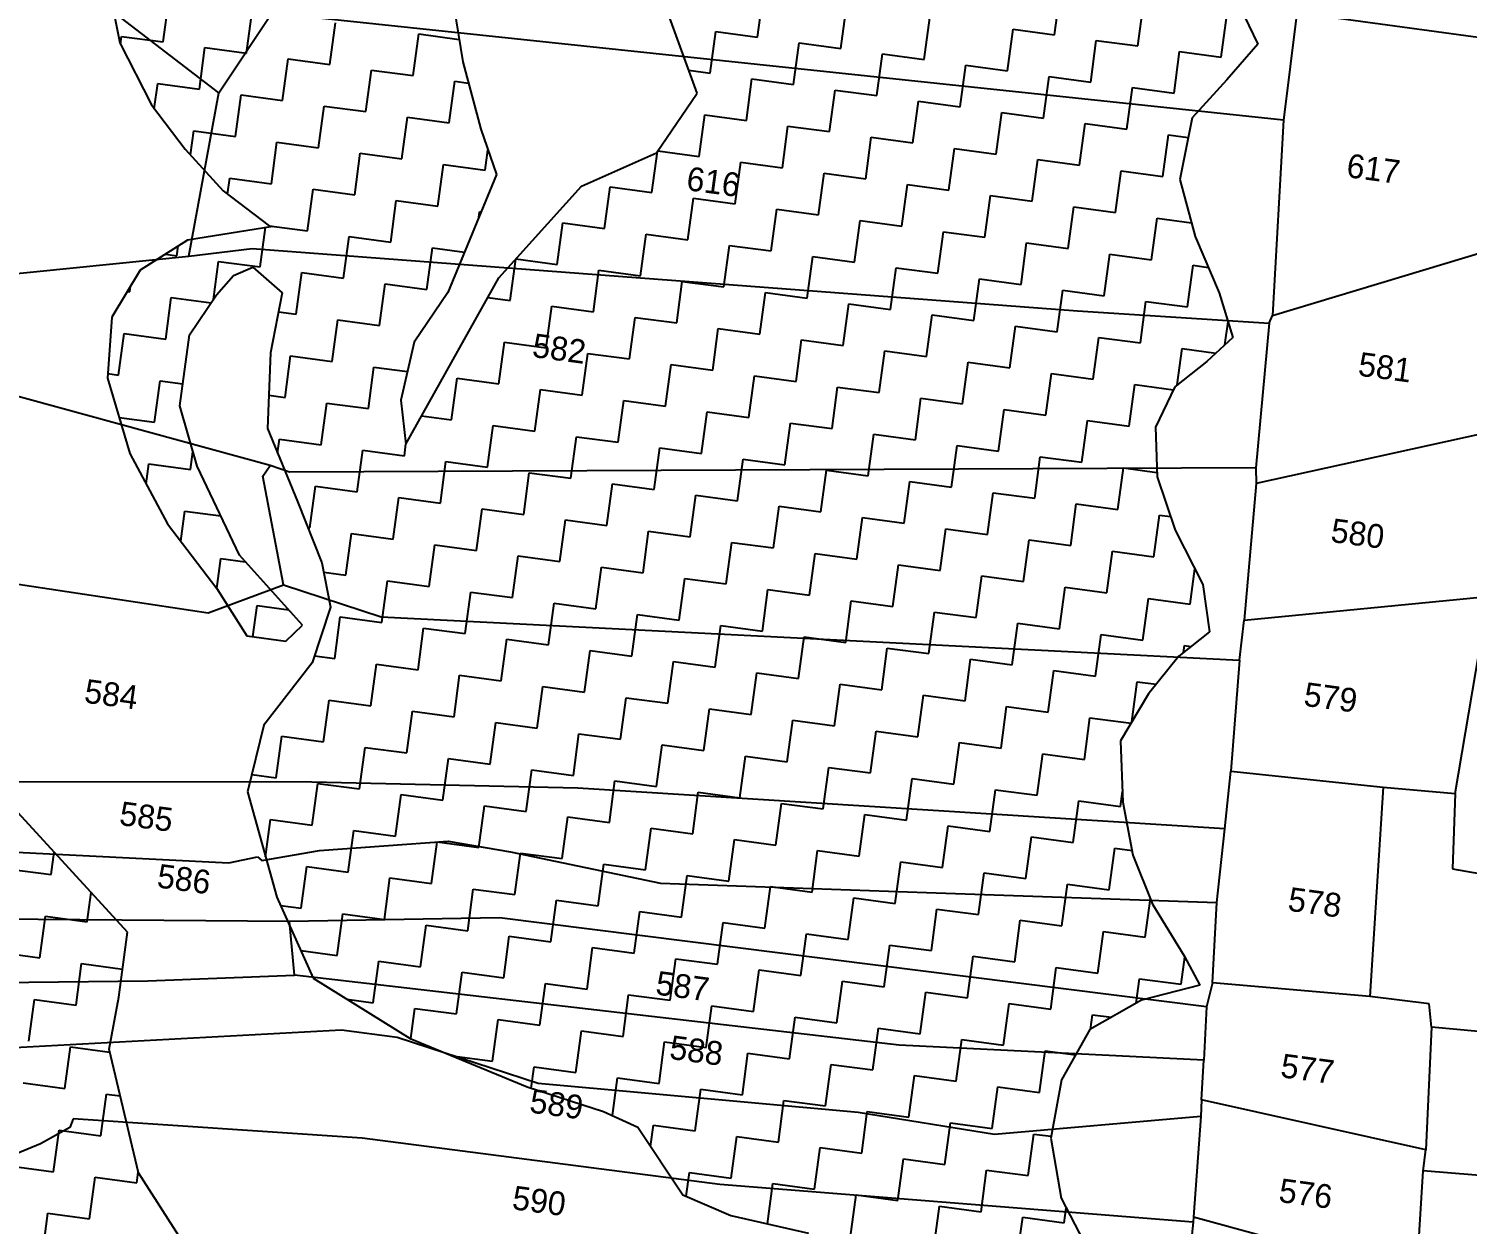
# Model space of a CAD drawing. Header units: metres. Extents: x 313073 to 315646, y 1903695 to 1906857.
# Drawn here: x 313418.7 to 313688.1, y 1905171.3 to 1905395.3 of the extents above; entities that cross this region are included whole.
import ezdxf

# ---------------------------------------------------------------- set-up
doc = ezdxf.new("R2010")
doc.units = ezdxf.units.M
for name, color, linetype in [('POLY_HATCH', 12, 'Continuous'), ('POLY_PARCEL', 6, 'Continuous'), ('TEXT_PARCEL', 7, 'Continuous')]:
    doc.layers.add(name, color=color, linetype=linetype)
doc.styles.add('TEXT_MAP', font='')
doc.styles.get('TEXT_MAP').set_extended_font_data('Kruti Dev 050')

msp = doc.modelspace()

# ---------------------------------------------------------------- linework, layer by layer
at = {"layer": 'POLY_HATCH'}
for p, q in [((313431.69, 1905412.93), (313435.75, 1905392.7)), ((313543.85, 1905383.22), (313535.7, 1905405.63)), ((313498.32, 1905399.5), (313499.97, 1905389.13)), ((313645.52, 1905399.44), (313648.86, 1905392.4)), ((313435.75, 1905392.7), (313441.66, 1905381.04)), ((313648.86, 1905392.4), (313643.05, 1905385.76)), ((313499.97, 1905389.13), (313503.35, 1905376.5)), ((313643.05, 1905385.76), (313636.54, 1905378.59)), ((313536.26, 1905372.07), (313543.85, 1905383.22)), ((313441.66, 1905381.04), (313448.01, 1905372.72)), ((313636.54, 1905378.59), (313634.26, 1905367.09)), ((313503.35, 1905376.5), (313506.26, 1905367.99)), ((313448.01, 1905372.72), (313455.12, 1905364.97)), ((313522.22, 1905365.84), (313536.26, 1905372.07)), ((313506.26, 1905367.99), (313497.19, 1905345.87)), ((313634.26, 1905367.09), (313637.11, 1905356.36)), ((313455.12, 1905364.97), (313463.74, 1905358.38)), ((313506.71, 1905348.65), (313522.22, 1905365.84)), ((313464.41, 1905358.29), (313448.44, 1905355.69)), ((313463.74, 1905358.38), (313464.41, 1905358.29)), ((313637.11, 1905356.36), (313641.65, 1905345.82)), ((313448.44, 1905355.69), (313439.53, 1905350.1)), ((313457.06, 1905349.1), (313460.66, 1905350.65)), ((313460.66, 1905350.65), (313466.13, 1905345.84)), ((313439.53, 1905350.1), (313434.27, 1905341.3)), ((313453.85, 1905345.46), (313457.06, 1905349.1)), ((313489.31, 1905317.5), (313506.71, 1905348.65)), ((313448.77, 1905337.99), (313453.85, 1905345.46)), ((313466.13, 1905345.84), (313463.94, 1905334.59)), ((313497.19, 1905345.87), (313490.86, 1905336.57)), ((313641.65, 1905345.82), (313644.18, 1905337.44)), ((313434.27, 1905341.3), (313433.41, 1905329.88)), ((313446.98, 1905324.66), (313448.77, 1905337.99)), ((313644.18, 1905337.44), (313639.29, 1905332.97)), ((313463.94, 1905334.59), (313463.39, 1905320.41)), ((313490.86, 1905336.57), (313488.39, 1905325.74)), ((313639.29, 1905332.97), (313633.32, 1905328.24)), ((313433.41, 1905329.88), (313437.62, 1905315.73)), ((313633.32, 1905328.24), (313629.69, 1905320.68)), ((313450.21, 1905313.36), (313446.98, 1905324.66)), ((313488.39, 1905325.74), (313489.31, 1905317.5)), ((313463.39, 1905320.41), (313469.02, 1905306.76)), ((313629.69, 1905320.68), (313630, 1905311.34)), ((313437.62, 1905315.73), (313444.68, 1905302.56)), ((313458.16, 1905296.68), (313450.21, 1905313.36)), ((313630, 1905311.34), (313633.37, 1905301.38)), ((313469.02, 1905306.76), (313473.59, 1905295.28)), ((313444.68, 1905302.56), (313453.92, 1905290.46)), ((313633.37, 1905301.38), (313638.58, 1905291.17)), ((313469.97, 1905283.55), (313458.16, 1905296.68)), ((313473.59, 1905295.28), (313475.18, 1905286.92)), ((313453.92, 1905290.46), (313459.52, 1905281.56)), ((313638.58, 1905291.17), (313639.8, 1905282.33)), ((313475.18, 1905286.92), (313471.75, 1905276.52)), ((313466.86, 1905280.57), (313469.97, 1905283.55)), ((313459.52, 1905281.56), (313466.86, 1905280.57)), ((313639.8, 1905282.33), (313634.06, 1905277.77)), ((313634.06, 1905277.77), (313628.4, 1905270.69)), ((313471.75, 1905276.52), (313462.7, 1905264.84)), ((313628.4, 1905270.69), (313623.14, 1905261.89)), ((313462.7, 1905264.84), (313459.66, 1905252.35)), ((313623.14, 1905261.89), (313623.58, 1905250.44)), ((313437.2, 1905226.06), (313407.26, 1905258.68)), ((313459.66, 1905252.35), (313465.16, 1905232.6)), ((313623.58, 1905250.44), (313625.48, 1905240.47)), ((313625.48, 1905240.47), (313629.17, 1905231.3)), ((313465.16, 1905232.6), (313471.95, 1905217.43)), ((313629.17, 1905231.3), (313635.08, 1905221.62)), ((313435.56, 1905213.89), (313437.2, 1905226.06)), ((313635.08, 1905221.62), (313638, 1905216.11)), ((313471.95, 1905217.43), (313490.13, 1905206.16)), ((313638, 1905216.11), (313627.06, 1905213.3)), ((313433.77, 1905204.12), (313435.56, 1905213.89)), ((313627.06, 1905213.3), (313617.43, 1905207.8)), ((313617.43, 1905207.8), (313612.08, 1905198.38)), ((313490.13, 1905206.16), (313512.01, 1905197.11)), ((313439.24, 1905180.99), (313433.77, 1905204.12)), ((313512.01, 1905197.11), (313526.33, 1905192.46)), ((313612.08, 1905198.38), (313610.09, 1905187.47)), ((313526.33, 1905192.46), (313532.73, 1905189.56)), ((313532.73, 1905189.56), (313541.21, 1905176.88)), ((313610.09, 1905187.47), (313612.03, 1905176.23)), ((313454.61, 1905157), (313439.24, 1905180.99)), ((313541.21, 1905176.88), (313550.19, 1905172.96)), ((313612.03, 1905176.23), (313616.26, 1905168.04)), ((313550.19, 1905172.96), (313564.69, 1905169.65))]:
    msp.add_line(p, q, dxfattribs=at)
at = {"layer": 'POLY_HATCH', "linetype": 'Continuous'}
for p, q in [((313610.82, 1905394.18), (313611.87, 1905401.98)), ((313443.89, 1905392.83), (313444.94, 1905400.63)), ((313555.18, 1905393.73), (313556.23, 1905401.53)), ((313570.78, 1905391.63), (313571.83, 1905399.43)), ((313626.42, 1905392.08), (313627.47, 1905399.88)), ((313459.48, 1905390.73), (313460.53, 1905398.53)), ((313475.08, 1905388.63), (313476.13, 1905396.43)), ((313586.37, 1905389.53), (313587.42, 1905397.33)), ((313642.02, 1905389.98), (313643.07, 1905397.78)), ((313435.89, 1905392.43), (313436.09, 1905393.88)), ((313436.09, 1905393.88), (313443.89, 1905392.83)), ((313490.68, 1905386.53), (313491.73, 1905394.33)), ((313491.73, 1905394.33), (313499.3, 1905393.31)), ((313546.33, 1905386.98), (313547.38, 1905394.78)), ((313547.38, 1905394.78), (313555.18, 1905393.73)), ((313601.97, 1905387.43), (313603.02, 1905395.23)), ((313603.02, 1905395.23), (313610.82, 1905394.18)), ((313450.64, 1905383.98), (313451.69, 1905391.78)), ((313451.69, 1905391.78), (313459.48, 1905390.73)), ((313561.93, 1905384.88), (313562.98, 1905392.68)), ((313562.98, 1905392.68), (313570.78, 1905391.63)), ((313617.57, 1905385.33), (313618.62, 1905393.13)), ((313618.62, 1905393.13), (313626.42, 1905392.08)), ((313633.17, 1905383.23), (313634.22, 1905391.03)), ((313634.22, 1905391.03), (313642.02, 1905389.98)), ((313466.23, 1905381.88), (313467.28, 1905389.68)), ((313467.28, 1905389.68), (313475.08, 1905388.63)), ((313577.53, 1905382.78), (313578.58, 1905390.58)), ((313578.58, 1905390.58), (313586.37, 1905389.53)), ((313593.12, 1905380.68), (313594.17, 1905388.48)), ((313594.17, 1905388.48), (313601.97, 1905387.43)), ((313481.83, 1905379.78), (313482.88, 1905387.58)), ((313482.88, 1905387.58), (313490.68, 1905386.53)), ((313497.43, 1905377.68), (313498.48, 1905385.48)), ((313498.48, 1905385.48), (313501.04, 1905385.14)), ((313542.29, 1905387.53), (313546.33, 1905386.98)), ((313553.08, 1905378.13), (313554.13, 1905385.93)), ((313554.13, 1905385.93), (313561.93, 1905384.88)), ((313608.72, 1905378.58), (313609.77, 1905386.38)), ((313609.77, 1905386.38), (313617.57, 1905385.33)), ((313442.2, 1905380.33), (313442.84, 1905385.03)), ((313442.84, 1905385.03), (313450.64, 1905383.98)), ((313457.39, 1905375.13), (313458.44, 1905382.93)), ((313458.44, 1905382.93), (313466.23, 1905381.88)), ((313568.68, 1905376.03), (313569.73, 1905383.83)), ((313569.73, 1905383.83), (313577.53, 1905382.78)), ((313624.32, 1905376.49), (313625.37, 1905384.28)), ((313625.37, 1905384.28), (313633.17, 1905383.23)), ((313472.98, 1905373.03), (313474.03, 1905380.83)), ((313474.03, 1905380.83), (313481.83, 1905379.78)), ((313584.28, 1905373.93), (313585.32, 1905381.73)), ((313585.32, 1905381.73), (313593.12, 1905380.68)), ((313488.58, 1905370.93), (313489.63, 1905378.73)), ((313489.63, 1905378.73), (313497.43, 1905377.68)), ((313544.23, 1905371.38), (313545.28, 1905379.18)), ((313545.28, 1905379.18), (313553.08, 1905378.13)), ((313599.87, 1905371.83), (313600.92, 1905379.63)), ((313600.92, 1905379.63), (313608.72, 1905378.58)), ((313615.47, 1905369.74), (313616.52, 1905377.53)), ((313616.52, 1905377.53), (313624.32, 1905376.49)), ((313448.98, 1905371.66), (313449.59, 1905376.18)), ((313449.59, 1905376.18), (313457.39, 1905375.13)), ((313559.83, 1905369.28), (313560.88, 1905377.08)), ((313560.88, 1905377.08), (313568.68, 1905376.03)), ((313575.43, 1905367.18), (313576.48, 1905374.98)), ((313576.48, 1905374.98), (313584.28, 1905373.93)), ((313631.07, 1905367.64), (313632.12, 1905375.44)), ((313632.12, 1905375.44), (313635.82, 1905374.94)), ((313464.14, 1905366.28), (313465.18, 1905374.08)), ((313465.18, 1905374.08), (313472.98, 1905373.03)), ((313504.18, 1905368.83), (313504.69, 1905372.58)), ((313535.38, 1905364.63), (313536.41, 1905372.29)), ((313536.5, 1905372.42), (313544.23, 1905371.38)), ((313591.02, 1905365.09), (313592.07, 1905372.88)), ((313592.07, 1905372.88), (313599.87, 1905371.83)), ((313479.73, 1905364.18), (313480.78, 1905371.98)), ((313480.78, 1905371.98), (313488.58, 1905370.93)), ((313495.33, 1905362.08), (313496.38, 1905369.88)), ((313496.38, 1905369.88), (313504.18, 1905368.83)), ((313550.98, 1905362.53), (313552.03, 1905370.33)), ((313552.03, 1905370.33), (313559.83, 1905369.28)), ((313606.62, 1905362.99), (313607.67, 1905370.79)), ((313607.67, 1905370.79), (313615.47, 1905369.74)), ((313455.93, 1905364.35), (313456.34, 1905367.33)), ((313456.34, 1905367.33), (313464.14, 1905366.28)), ((313566.58, 1905360.43), (313567.63, 1905368.23)), ((313567.63, 1905368.23), (313575.43, 1905367.18)), ((313622.22, 1905360.89), (313623.27, 1905368.69)), ((313623.27, 1905368.69), (313631.07, 1905367.64)), ((313470.88, 1905357.43), (313471.93, 1905365.23)), ((313471.93, 1905365.23), (313479.73, 1905364.18)), ((313526.53, 1905357.88), (313527.58, 1905365.68)), ((313527.58, 1905365.68), (313535.38, 1905364.63)), ((313582.18, 1905358.34), (313583.23, 1905366.13)), ((313583.23, 1905366.13), (313591.02, 1905365.09)), ((313597.77, 1905356.24), (313598.82, 1905364.04)), ((313598.82, 1905364.04), (313606.62, 1905362.99)), ((313486.48, 1905355.33), (313487.53, 1905363.13)), ((313487.53, 1905363.13), (313495.33, 1905362.08)), ((313542.13, 1905355.78), (313543.18, 1905363.58)), ((313543.18, 1905363.58), (313550.98, 1905362.53)), ((313557.73, 1905353.69), (313558.78, 1905361.48)), ((313558.78, 1905361.48), (313566.58, 1905360.43)), ((313613.37, 1905354.14), (313614.42, 1905361.94)), ((313614.42, 1905361.94), (313622.22, 1905360.89)), ((313503, 1905360.02), (313503.13, 1905361.03)), ((313503.13, 1905361.03), (313503.4, 1905361)), ((313517.68, 1905351.13), (313518.73, 1905358.93)), ((313518.73, 1905358.93), (313526.53, 1905357.88)), ((313573.33, 1905351.59), (313574.38, 1905359.39)), ((313574.38, 1905359.39), (313582.18, 1905358.34)), ((313628.97, 1905352.04), (313630.02, 1905359.84)), ((313630.02, 1905359.84), (313636.42, 1905358.98)), ((313462.04, 1905350.68), (313463.03, 1905358.07)), ((313463.72, 1905358.4), (313470.88, 1905357.43)), ((313477.63, 1905348.58), (313478.68, 1905356.38)), ((313478.68, 1905356.38), (313486.48, 1905355.33)), ((313533.28, 1905349.03), (313534.33, 1905356.83)), ((313534.33, 1905356.83), (313542.13, 1905355.78)), ((313588.93, 1905349.49), (313589.98, 1905357.29)), ((313589.98, 1905357.29), (313597.77, 1905356.24)), ((313446.44, 1905352.78), (313446.68, 1905354.59)), ((313493.23, 1905346.48), (313494.28, 1905354.28)), ((313494.28, 1905354.28), (313500.31, 1905353.47)), ((313548.88, 1905346.94), (313549.93, 1905354.73)), ((313549.93, 1905354.73), (313557.73, 1905353.69)), ((313604.52, 1905347.39), (313605.57, 1905355.19)), ((313605.57, 1905355.19), (313613.37, 1905354.14)), ((313444.27, 1905353.07), (313446.44, 1905352.78)), ((313453.28, 1905344.61), (313454.24, 1905351.73)), ((313454.24, 1905351.73), (313462.04, 1905350.68)), ((313508.83, 1905344.38), (313509.88, 1905352.16)), ((313509.9, 1905352.18), (313517.68, 1905351.13)), ((313564.48, 1905344.84), (313565.53, 1905352.64)), ((313565.53, 1905352.64), (313573.33, 1905351.59)), ((313580.08, 1905342.74), (313581.13, 1905350.54)), ((313581.13, 1905350.54), (313588.93, 1905349.49)), ((313620.12, 1905345.29), (313621.17, 1905353.09)), ((313621.17, 1905353.09), (313628.97, 1905352.04)), ((313635.72, 1905343.19), (313636.77, 1905350.99)), ((313636.77, 1905350.99), (313639.59, 1905350.61)), ((313468.79, 1905341.83), (313469.84, 1905349.63)), ((313469.84, 1905349.63), (313477.63, 1905348.58)), ((313524.43, 1905342.28), (313525.48, 1905350.08)), ((313525.48, 1905350.08), (313533.28, 1905349.03)), ((313540.03, 1905340.19), (313541.08, 1905347.98)), ((313541.08, 1905347.98), (313548.88, 1905346.94)), ((313595.68, 1905340.64), (313596.72, 1905348.44)), ((313596.72, 1905348.44), (313604.52, 1905347.39)), ((313437.14, 1905346.09), (313437.59, 1905346.03)), ((313437.59, 1905346.03), (313437.73, 1905347.08)), ((313484.38, 1905339.73), (313485.43, 1905347.53)), ((313485.43, 1905347.53), (313493.23, 1905346.48)), ((313555.63, 1905338.09), (313556.68, 1905345.89)), ((313556.68, 1905345.89), (313564.48, 1905344.84)), ((313611.27, 1905338.54), (313612.32, 1905346.34)), ((313612.32, 1905346.34), (313620.12, 1905345.29)), ((313444.34, 1905337.18), (313445.39, 1905344.98)), ((313445.39, 1905344.98), (313452.85, 1905343.98)), ((313504.64, 1905344.95), (313508.83, 1905344.38)), ((313515.58, 1905335.54), (313516.63, 1905343.33)), ((313516.63, 1905343.33), (313524.43, 1905342.28)), ((313571.23, 1905335.99), (313572.28, 1905343.79)), ((313572.28, 1905343.79), (313580.08, 1905342.74)), ((313626.87, 1905336.44), (313627.92, 1905344.24)), ((313627.92, 1905344.24), (313635.72, 1905343.19)), ((313465.44, 1905342.28), (313468.79, 1905341.83)), ((313475.54, 1905332.98), (313476.59, 1905340.78)), ((313476.59, 1905340.78), (313484.38, 1905339.73)), ((313531.18, 1905333.44), (313532.23, 1905341.24)), ((313532.23, 1905341.24), (313540.03, 1905340.19)), ((313586.83, 1905333.89), (313587.88, 1905341.69)), ((313587.88, 1905341.69), (313595.68, 1905340.64)), ((313642.71, 1905336.09), (313643.29, 1905340.4)), ((313435.49, 1905330.43), (313436.54, 1905338.23)), ((313436.54, 1905338.23), (313444.34, 1905337.18)), ((313492.15, 1905338.47), (313492.18, 1905338.68)), ((313492.18, 1905338.68), (313492.29, 1905338.67)), ((313546.78, 1905331.34), (313547.83, 1905339.14)), ((313547.83, 1905339.14), (313555.63, 1905338.09)), ((313562.38, 1905329.24), (313563.43, 1905337.04)), ((313563.43, 1905337.04), (313571.23, 1905335.99)), ((313602.42, 1905331.79), (313603.47, 1905339.59)), ((313603.47, 1905339.59), (313611.27, 1905338.54)), ((313618.02, 1905329.69), (313619.07, 1905337.49)), ((313619.07, 1905337.49), (313626.87, 1905336.44)), ((313506.73, 1905328.79), (313507.78, 1905336.58)), ((313507.78, 1905336.58), (313515.58, 1905335.54)), ((313522.33, 1905326.69), (313523.38, 1905334.49)), ((313523.38, 1905334.49), (313531.18, 1905333.44)), ((313577.98, 1905327.14), (313579.03, 1905334.94)), ((313579.03, 1905334.94), (313586.83, 1905333.89)), ((313633.76, 1905328.58), (313634.67, 1905335.39)), ((313634.67, 1905335.39), (313641, 1905334.54)), ((313466.69, 1905326.23), (313467.74, 1905334.03)), ((313467.74, 1905334.03), (313475.54, 1905332.98)), ((313482.29, 1905324.14), (313483.33, 1905331.93)), ((313483.33, 1905331.93), (313489.61, 1905331.09)), ((313537.93, 1905324.59), (313538.98, 1905332.39)), ((313538.98, 1905332.39), (313546.78, 1905331.34)), ((313593.58, 1905325.04), (313594.63, 1905332.84)), ((313594.63, 1905332.84), (313602.42, 1905331.79)), ((313433.48, 1905330.7), (313435.49, 1905330.43)), ((313442.24, 1905321.58), (313443.29, 1905329.38)), ((313443.29, 1905329.38), (313447.54, 1905328.81)), ((313497.88, 1905322.04), (313498.93, 1905329.84)), ((313498.93, 1905329.84), (313506.73, 1905328.79)), ((313553.53, 1905322.49), (313554.58, 1905330.29)), ((313554.58, 1905330.29), (313562.38, 1905329.24)), ((313609.17, 1905322.94), (313610.22, 1905330.74)), ((313610.22, 1905330.74), (313618.02, 1905329.69)), ((313463.63, 1905326.65), (313466.69, 1905326.23)), ((313513.48, 1905319.94), (313514.53, 1905327.74)), ((313514.53, 1905327.74), (313522.33, 1905326.69)), ((313569.13, 1905320.39), (313570.18, 1905328.19)), ((313570.18, 1905328.19), (313577.98, 1905327.14)), ((313624.77, 1905320.84), (313625.82, 1905328.64)), ((313625.82, 1905328.64), (313633.05, 1905327.67)), ((313473.44, 1905317.39), (313474.49, 1905325.18)), ((313474.49, 1905325.18), (313482.29, 1905324.14)), ((313529.08, 1905317.84), (313530.13, 1905325.64)), ((313530.13, 1905325.64), (313537.93, 1905324.59)), ((313544.68, 1905315.74), (313545.73, 1905323.54)), ((313545.73, 1905323.54), (313553.53, 1905322.49)), ((313584.73, 1905318.29), (313585.78, 1905326.09)), ((313585.78, 1905326.09), (313593.58, 1905325.04)), ((313600.33, 1905316.19), (313601.38, 1905323.99)), ((313601.38, 1905323.99), (313609.17, 1905322.94)), ((313435.62, 1905322.48), (313442.24, 1905321.58)), ((313492.27, 1905322.79), (313497.88, 1905322.04)), ((313504.63, 1905313.19), (313505.68, 1905320.99)), ((313505.68, 1905320.99), (313513.48, 1905319.94)), ((313560.28, 1905313.64), (313561.33, 1905321.44)), ((313561.33, 1905321.44), (313569.13, 1905320.39)), ((313615.92, 1905314.09), (313616.97, 1905321.89)), ((313616.97, 1905321.89), (313624.77, 1905320.84)), ((313465.28, 1905315.82), (313465.64, 1905318.43)), ((313465.64, 1905318.43), (313473.44, 1905317.39)), ((313520.23, 1905311.09), (313521.28, 1905318.89)), ((313521.28, 1905318.89), (313529.08, 1905317.84)), ((313575.88, 1905311.54), (313576.93, 1905319.34)), ((313576.93, 1905319.34), (313584.73, 1905318.29)), ((313448.99, 1905312.73), (313449.44, 1905316.07)), ((313480.19, 1905308.54), (313481.24, 1905316.34)), ((313481.24, 1905316.34), (313489.03, 1905315.29)), ((313489.03, 1905315.29), (313489.34, 1905317.54)), ((313535.83, 1905308.99), (313536.88, 1905316.79)), ((313536.88, 1905316.79), (313544.68, 1905315.74)), ((313591.48, 1905309.44), (313592.53, 1905317.24)), ((313592.53, 1905317.24), (313600.33, 1905316.19)), ((313440.68, 1905310.03), (313441.19, 1905313.78)), ((313441.19, 1905313.78), (313448.99, 1905312.73)), ((313495.78, 1905306.44), (313496.83, 1905314.24)), ((313496.83, 1905314.24), (313504.63, 1905313.19)), ((313551.43, 1905306.89), (313552.48, 1905314.69)), ((313552.48, 1905314.69), (313560.28, 1905313.64)), ((313607.08, 1905307.34), (313608.13, 1905315.14)), ((313608.13, 1905315.14), (313615.92, 1905314.09)), ((313622.67, 1905305.24), (313623.72, 1905313.04)), ((313623.72, 1905313.04), (313629.97, 1905312.2)), ((313511.38, 1905304.34), (313512.43, 1905312.14)), ((313512.43, 1905312.14), (313520.23, 1905311.09)), ((313526.98, 1905302.24), (313528.03, 1905310.04)), ((313528.03, 1905310.04), (313535.83, 1905308.99)), ((313567.03, 1905304.79), (313568.08, 1905312.59)), ((313568.08, 1905312.59), (313575.88, 1905311.54)), ((313582.63, 1905302.69), (313583.68, 1905310.49)), ((313583.68, 1905310.49), (313591.48, 1905309.44)), ((313471.34, 1905301.79), (313472.39, 1905309.59)), ((313472.39, 1905309.59), (313480.19, 1905308.54)), ((313486.94, 1905299.69), (313487.99, 1905307.49)), ((313487.99, 1905307.49), (313495.78, 1905306.44)), ((313542.58, 1905300.14), (313543.63, 1905307.94)), ((313543.63, 1905307.94), (313551.43, 1905306.89)), ((313598.23, 1905300.59), (313599.28, 1905308.39)), ((313599.28, 1905308.39), (313607.08, 1905307.34)), ((313447.18, 1905299.29), (313447.94, 1905304.94)), ((313447.94, 1905304.94), (313454.65, 1905304.03)), ((313502.53, 1905297.59), (313503.58, 1905305.39)), ((313503.58, 1905305.39), (313511.38, 1905304.34)), ((313558.18, 1905298.04), (313559.23, 1905305.84)), ((313559.23, 1905305.84), (313567.03, 1905304.79)), ((313613.83, 1905298.49), (313614.87, 1905306.29)), ((313614.87, 1905306.29), (313622.67, 1905305.24)), ((313518.13, 1905295.49), (313519.18, 1905303.29)), ((313519.18, 1905303.29), (313526.98, 1905302.24)), ((313573.78, 1905295.94), (313574.83, 1905303.74)), ((313574.83, 1905303.74), (313582.63, 1905302.69)), ((313629.42, 1905296.39), (313630.47, 1905304.19)), ((313630.47, 1905304.19), (313632.51, 1905303.92)), ((313470.98, 1905301.83), (313471.34, 1905301.79)), ((313478.09, 1905292.94), (313479.14, 1905300.74)), ((313479.14, 1905300.74), (313486.94, 1905299.69)), ((313533.73, 1905293.39), (313534.78, 1905301.19)), ((313534.78, 1905301.19), (313542.58, 1905300.14)), ((313589.38, 1905293.84), (313590.43, 1905301.64)), ((313590.43, 1905301.64), (313598.23, 1905300.59)), ((313604.98, 1905291.74), (313606.03, 1905299.54)), ((313606.03, 1905299.54), (313613.83, 1905298.49)), ((313493.69, 1905290.84), (313494.73, 1905298.64)), ((313494.73, 1905298.64), (313502.53, 1905297.59)), ((313549.33, 1905291.29), (313550.38, 1905299.09)), ((313550.38, 1905299.09), (313558.18, 1905298.04)), ((313564.93, 1905289.19), (313565.98, 1905296.99)), ((313565.98, 1905296.99), (313573.78, 1905295.94)), ((313620.57, 1905289.64), (313621.62, 1905297.44)), ((313621.62, 1905297.44), (313629.42, 1905296.39)), ((313453.93, 1905290.45), (313454.69, 1905296.09)), ((313454.69, 1905296.09), (313459.24, 1905295.47)), ((313509.28, 1905288.74), (313510.33, 1905296.54)), ((313510.33, 1905296.54), (313518.13, 1905295.49)), ((313524.88, 1905286.64), (313525.93, 1905294.44)), ((313525.93, 1905294.44), (313533.73, 1905293.39)), ((313580.53, 1905287.09), (313581.58, 1905294.89)), ((313581.58, 1905294.89), (313589.38, 1905293.84)), ((313636.17, 1905287.54), (313637.06, 1905294.14)), ((313473.93, 1905293.5), (313478.09, 1905292.94)), ((313484.84, 1905284.09), (313485.89, 1905291.89)), ((313485.89, 1905291.89), (313493.69, 1905290.84)), ((313540.48, 1905284.54), (313541.53, 1905292.34)), ((313541.53, 1905292.34), (313549.33, 1905291.29)), ((313596.13, 1905284.99), (313597.18, 1905292.79)), ((313597.18, 1905292.79), (313604.98, 1905291.74)), ((313500.43, 1905281.99), (313501.48, 1905289.79)), ((313501.48, 1905289.79), (313509.28, 1905288.74)), ((313556.08, 1905282.44), (313557.13, 1905290.24)), ((313557.13, 1905290.24), (313564.93, 1905289.19)), ((313611.73, 1905282.89), (313612.78, 1905290.69)), ((313612.78, 1905290.69), (313620.57, 1905289.64)), ((313627.32, 1905280.79), (313628.37, 1905288.59)), ((313628.37, 1905288.59), (313636.17, 1905287.54)), ((313460.65, 1905281.41), (313461.44, 1905287.24)), ((313461.44, 1905287.24), (313467.37, 1905286.44)), ((313516.03, 1905279.89), (313517.08, 1905287.69)), ((313517.08, 1905287.69), (313524.88, 1905286.64)), ((313571.68, 1905280.34), (313572.73, 1905288.14)), ((313572.73, 1905288.14), (313580.53, 1905287.09)), ((313587.28, 1905278.24), (313588.33, 1905286.04)), ((313588.33, 1905286.04), (313596.13, 1905284.99)), ((313475.99, 1905277.34), (313477.04, 1905285.14)), ((313477.04, 1905285.14), (313484.84, 1905284.09)), ((313531.63, 1905277.79), (313532.68, 1905285.59)), ((313532.68, 1905285.59), (313540.48, 1905284.54)), ((313547.23, 1905275.69), (313548.28, 1905283.49)), ((313548.28, 1905283.49), (313556.08, 1905282.44)), ((313602.88, 1905276.14), (313603.93, 1905283.94)), ((313603.93, 1905283.94), (313611.73, 1905282.89)), ((313491.59, 1905275.24), (313492.64, 1905283.04)), ((313492.64, 1905283.04), (313500.43, 1905281.99)), ((313507.18, 1905273.14), (313508.23, 1905280.94)), ((313508.23, 1905280.94), (313516.03, 1905279.89)), ((313562.83, 1905273.59), (313563.88, 1905281.39)), ((313563.88, 1905281.39), (313571.68, 1905280.34)), ((313618.48, 1905274.04), (313619.53, 1905281.84)), ((313619.53, 1905281.84), (313627.32, 1905280.79)), ((313472.19, 1905277.85), (313475.99, 1905277.34)), ((313522.78, 1905271.04), (313523.83, 1905278.84)), ((313523.83, 1905278.84), (313531.63, 1905277.79)), ((313578.43, 1905271.49), (313579.48, 1905279.29)), ((313579.48, 1905279.29), (313587.28, 1905278.24)), ((313634.95, 1905278.48), (313635.12, 1905279.74)), ((313635.12, 1905279.74), (313636.34, 1905279.58)), ((313482.74, 1905268.49), (313483.79, 1905276.29)), ((313483.79, 1905276.29), (313491.59, 1905275.24)), ((313538.38, 1905268.94), (313539.43, 1905276.74)), ((313539.43, 1905276.74), (313547.23, 1905275.69)), ((313594.03, 1905269.39), (313595.08, 1905277.19)), ((313595.08, 1905277.19), (313602.88, 1905276.14)), ((313609.63, 1905267.29), (313610.68, 1905275.09)), ((313610.68, 1905275.09), (313618.48, 1905274.04)), ((313498.34, 1905266.39), (313499.39, 1905274.19)), ((313499.39, 1905274.19), (313507.18, 1905273.14)), ((313553.98, 1905266.84), (313555.03, 1905274.64)), ((313555.03, 1905274.64), (313562.83, 1905273.59)), ((313569.58, 1905264.74), (313570.63, 1905272.54)), ((313570.63, 1905272.54), (313578.43, 1905271.49)), ((313625.26, 1905265.44), (313626.27, 1905272.99)), ((313626.27, 1905272.99), (313629.86, 1905272.51)), ((313513.93, 1905264.29), (313514.98, 1905272.09)), ((313514.98, 1905272.09), (313522.78, 1905271.04)), ((313529.53, 1905262.19), (313530.58, 1905269.99)), ((313530.58, 1905269.99), (313538.38, 1905268.94)), ((313585.18, 1905262.64), (313586.23, 1905270.44)), ((313586.23, 1905270.44), (313594.03, 1905269.39)), ((313473.89, 1905261.74), (313474.94, 1905269.54)), ((313474.94, 1905269.54), (313482.74, 1905268.49)), ((313489.49, 1905259.64), (313490.54, 1905267.44)), ((313490.54, 1905267.44), (313498.34, 1905266.39)), ((313545.13, 1905260.09), (313546.18, 1905267.89)), ((313546.18, 1905267.89), (313553.98, 1905266.84)), ((313600.78, 1905260.54), (313601.83, 1905268.34)), ((313601.83, 1905268.34), (313609.63, 1905267.29)), ((313505.09, 1905257.54), (313506.14, 1905265.34)), ((313506.14, 1905265.34), (313513.93, 1905264.29)), ((313560.73, 1905257.99), (313561.78, 1905265.79)), ((313561.78, 1905265.79), (313569.58, 1905264.74)), ((313616.38, 1905258.44), (313617.43, 1905266.24)), ((313617.43, 1905266.24), (313625.12, 1905265.21)), ((313465.04, 1905254.99), (313466.09, 1905262.79)), ((313466.09, 1905262.79), (313473.89, 1905261.74)), ((313520.68, 1905255.44), (313521.73, 1905263.24)), ((313521.73, 1905263.24), (313529.53, 1905262.19)), ((313576.33, 1905255.89), (313577.38, 1905263.69)), ((313577.38, 1905263.69), (313585.18, 1905262.64)), ((313591.93, 1905253.79), (313592.98, 1905261.59)), ((313592.98, 1905261.59), (313600.78, 1905260.54)), ((313480.64, 1905252.89), (313481.69, 1905260.69)), ((313481.69, 1905260.69), (313489.49, 1905259.64)), ((313536.28, 1905253.34), (313537.33, 1905261.14)), ((313537.33, 1905261.14), (313545.13, 1905260.09)), ((313551.88, 1905251.24), (313552.93, 1905259.04)), ((313552.93, 1905259.04), (313560.73, 1905257.99)), ((313607.53, 1905251.7), (313608.58, 1905259.49)), ((313608.58, 1905259.49), (313616.38, 1905258.44)), ((313496.24, 1905250.79), (313497.29, 1905258.59)), ((313497.29, 1905258.59), (313505.09, 1905257.54)), ((313511.84, 1905248.69), (313512.88, 1905256.49)), ((313512.88, 1905256.49), (313520.68, 1905255.44)), ((313567.48, 1905249.14), (313568.53, 1905256.94)), ((313568.53, 1905256.94), (313576.33, 1905255.89)), ((313460.46, 1905255.61), (313465.04, 1905254.99)), ((313471.79, 1905246.14), (313472.84, 1905253.94)), ((313472.84, 1905253.94), (313480.64, 1905252.89)), ((313527.43, 1905246.59), (313528.48, 1905254.39)), ((313528.48, 1905254.39), (313536.28, 1905253.34)), ((313583.08, 1905247.04), (313584.13, 1905254.84)), ((313584.13, 1905254.84), (313591.93, 1905253.79)), ((313487.39, 1905244.04), (313488.44, 1905251.84)), ((313488.44, 1905251.84), (313496.24, 1905250.79)), ((313543.03, 1905244.49), (313544.08, 1905252.29)), ((313544.08, 1905252.29), (313551.88, 1905251.24)), ((313598.68, 1905244.95), (313599.73, 1905252.74)), ((313599.73, 1905252.74), (313607.53, 1905251.7)), ((313623.13, 1905249.6), (313623.51, 1905252.43)), ((313502.99, 1905241.94), (313504.04, 1905249.74)), ((313504.04, 1905249.74), (313511.84, 1905248.69)), ((313558.63, 1905242.39), (313559.68, 1905250.19)), ((313559.68, 1905250.19), (313567.48, 1905249.14)), ((313574.23, 1905240.29), (313575.28, 1905248.09)), ((313575.28, 1905248.09), (313583.08, 1905247.04)), ((313614.28, 1905242.85), (313615.33, 1905250.65)), ((313615.33, 1905250.65), (313623.13, 1905249.6)), ((313463.05, 1905240.19), (313463.99, 1905247.19)), ((313463.99, 1905247.19), (313471.79, 1905246.14)), ((313518.58, 1905239.84), (313519.63, 1905247.64)), ((313519.63, 1905247.64), (313527.43, 1905246.59)), ((313534.18, 1905237.74), (313535.23, 1905245.54)), ((313535.23, 1905245.54), (313543.03, 1905244.49)), ((313589.83, 1905238.2), (313590.88, 1905245.99)), ((313590.88, 1905245.99), (313598.68, 1905244.95)), ((313478.54, 1905237.29), (313479.59, 1905245.09)), ((313479.59, 1905245.09), (313487.39, 1905244.04)), ((313494.14, 1905235.19), (313495.19, 1905242.99)), ((313495.19, 1905242.99), (313502.99, 1905241.94)), ((313549.78, 1905235.64), (313550.83, 1905243.44)), ((313550.83, 1905243.44), (313558.63, 1905242.39)), ((313605.43, 1905236.1), (313606.48, 1905243.9)), ((313606.48, 1905243.9), (313614.28, 1905242.85)), ((313422.89, 1905236.84), (313423.46, 1905241.03)), ((313509.74, 1905233.09), (313510.79, 1905240.89)), ((313510.79, 1905240.89), (313518.58, 1905239.84)), ((313565.38, 1905233.55), (313566.43, 1905241.34)), ((313566.43, 1905241.34), (313574.23, 1905240.29)), ((313621.03, 1905234), (313622.08, 1905241.8)), ((313622.08, 1905241.8), (313625.31, 1905241.36)), ((313415.09, 1905237.89), (313422.89, 1905236.84)), ((313469.69, 1905230.54), (313470.74, 1905238.34)), ((313470.74, 1905238.34), (313478.54, 1905237.29)), ((313525.33, 1905230.99), (313526.38, 1905238.79)), ((313526.38, 1905238.79), (313534.18, 1905237.74)), ((313580.98, 1905231.45), (313582.03, 1905239.25)), ((313582.03, 1905239.25), (313589.83, 1905238.2)), ((313485.29, 1905228.44), (313486.34, 1905236.24)), ((313486.34, 1905236.24), (313494.14, 1905235.19)), ((313540.93, 1905228.89), (313541.98, 1905236.69)), ((313541.98, 1905236.69), (313549.78, 1905235.64)), ((313596.58, 1905229.35), (313597.63, 1905237.15)), ((313597.63, 1905237.15), (313605.43, 1905236.1)), ((313612.18, 1905227.25), (313613.23, 1905235.05)), ((313613.23, 1905235.05), (313621.03, 1905234)), ((313429.64, 1905227.99), (313430.38, 1905233.48)), ((313500.89, 1905226.34), (313501.94, 1905234.14)), ((313501.94, 1905234.14), (313509.74, 1905233.09)), ((313516.49, 1905224.24), (313517.54, 1905232.04)), ((313517.54, 1905232.04), (313525.33, 1905230.99)), ((313556.53, 1905226.8), (313557.58, 1905234.59)), ((313557.58, 1905234.59), (313565.38, 1905233.55)), ((313572.13, 1905224.7), (313573.18, 1905232.5)), ((313573.18, 1905232.5), (313580.98, 1905231.45)), ((313627.78, 1905225.15), (313628.75, 1905232.35)), ((313465.85, 1905231.06), (313469.69, 1905230.54)), ((313476.44, 1905221.69), (313477.49, 1905229.49)), ((313477.49, 1905229.49), (313485.29, 1905228.44)), ((313532.08, 1905222.15), (313533.13, 1905229.94)), ((313533.13, 1905229.94), (313540.93, 1905228.89)), ((313587.73, 1905222.6), (313588.78, 1905230.4)), ((313588.78, 1905230.4), (313596.58, 1905229.35)), ((313420.79, 1905221.24), (313421.84, 1905229.04)), ((313421.84, 1905229.04), (313429.64, 1905227.99)), ((313492.04, 1905219.59), (313493.09, 1905227.39)), ((313493.09, 1905227.39), (313500.89, 1905226.34)), ((313547.68, 1905220.05), (313548.73, 1905227.85)), ((313548.73, 1905227.85), (313556.53, 1905226.8)), ((313603.33, 1905220.5), (313604.38, 1905228.3)), ((313604.38, 1905228.3), (313612.18, 1905227.25)), ((313507.64, 1905217.49), (313508.69, 1905225.29)), ((313508.69, 1905225.29), (313516.49, 1905224.24)), ((313563.28, 1905217.95), (313564.33, 1905225.75)), ((313564.33, 1905225.75), (313572.13, 1905224.7)), ((313618.93, 1905218.4), (313619.98, 1905226.2)), ((313619.98, 1905226.2), (313627.78, 1905225.15)), ((313412.99, 1905222.29), (313420.79, 1905221.24)), ((313469.63, 1905222.61), (313476.44, 1905221.69)), ((313523.24, 1905215.4), (313524.28, 1905223.19)), ((313524.28, 1905223.19), (313532.08, 1905222.15)), ((313578.88, 1905215.85), (313579.93, 1905223.65)), ((313579.93, 1905223.65), (313587.73, 1905222.6)), ((313594.48, 1905213.75), (313595.53, 1905221.55)), ((313595.53, 1905221.55), (313603.33, 1905220.5)), ((313634.53, 1905216.3), (313635.21, 1905221.37)), ((313427.54, 1905212.39), (313428.59, 1905220.19)), ((313428.59, 1905220.19), (313436.27, 1905219.16)), ((313483.19, 1905212.84), (313484.24, 1905220.64)), ((313484.24, 1905220.64), (313492.04, 1905219.59)), ((313498.79, 1905210.74), (313499.84, 1905218.54)), ((313499.84, 1905218.54), (313507.64, 1905217.49)), ((313538.83, 1905213.3), (313539.88, 1905221.1)), ((313539.88, 1905221.1), (313547.68, 1905220.05)), ((313554.43, 1905211.2), (313555.48, 1905219)), ((313555.48, 1905219), (313563.28, 1905217.95)), ((313610.08, 1905211.65), (313611.13, 1905219.45)), ((313611.13, 1905219.45), (313618.93, 1905218.4)), ((313514.39, 1905208.65), (313515.44, 1905216.44)), ((313515.44, 1905216.44), (313523.24, 1905215.4)), ((313570.03, 1905209.1), (313571.08, 1905216.9)), ((313571.08, 1905216.9), (313578.88, 1905215.85)), ((313626.11, 1905212.75), (313626.73, 1905217.35)), ((313626.73, 1905217.35), (313634.53, 1905216.3)), ((313418.69, 1905205.64), (313419.74, 1905213.44)), ((313419.74, 1905213.44), (313427.54, 1905212.39)), ((313478.28, 1905213.5), (313483.19, 1905212.84)), ((313529.98, 1905206.55), (313531.03, 1905214.35)), ((313531.03, 1905214.35), (313538.83, 1905213.3)), ((313585.63, 1905207), (313586.68, 1905214.8)), ((313586.68, 1905214.8), (313594.48, 1905213.75)), ((313490.22, 1905206.12), (313490.99, 1905211.79)), ((313490.99, 1905211.79), (313498.79, 1905210.74)), ((313545.58, 1905204.45), (313546.63, 1905212.25)), ((313546.63, 1905212.25), (313554.43, 1905211.2)), ((313601.23, 1905204.9), (313602.28, 1905212.7)), ((313602.28, 1905212.7), (313610.08, 1905211.65)), ((313617.51, 1905207.84), (313617.88, 1905210.6)), ((313617.88, 1905210.6), (313621.48, 1905210.11)), ((313505.54, 1905201.9), (313506.59, 1905209.7)), ((313506.59, 1905209.7), (313514.39, 1905208.65)), ((313561.18, 1905202.35), (313562.23, 1905210.15)), ((313562.23, 1905210.15), (313570.03, 1905209.1)), ((313576.78, 1905200.25), (313577.83, 1905208.05)), ((313577.83, 1905208.05), (313585.63, 1905207)), ((313521.14, 1905199.8), (313522.19, 1905207.6)), ((313522.19, 1905207.6), (313529.98, 1905206.55)), ((313536.73, 1905197.7), (313537.78, 1905205.5)), ((313537.78, 1905205.5), (313545.58, 1905204.45)), ((313592.38, 1905198.15), (313593.43, 1905205.95)), ((313593.43, 1905205.95), (313601.23, 1905204.9)), ((313425.44, 1905196.79), (313426.49, 1905204.59)), ((313426.49, 1905204.59), (313433.9, 1905203.6)), ((313497.97, 1905202.91), (313505.54, 1905201.9)), ((313552.33, 1905195.6), (313553.38, 1905203.4)), ((313553.38, 1905203.4), (313561.18, 1905202.35)), ((313607.98, 1905196.05), (313609.03, 1905203.85)), ((313609.03, 1905203.85), (313614.75, 1905203.08)), ((313512.8, 1905196.85), (313513.34, 1905200.85)), ((313513.34, 1905200.85), (313521.14, 1905199.8)), ((313567.93, 1905193.5), (313568.98, 1905201.3)), ((313568.98, 1905201.3), (313576.78, 1905200.25)), ((313417.64, 1905197.84), (313425.44, 1905196.79)), ((313527.99, 1905191.71), (313528.94, 1905198.75)), ((313528.94, 1905198.75), (313536.73, 1905197.7)), ((313583.53, 1905191.4), (313584.58, 1905199.2)), ((313584.58, 1905199.2), (313592.38, 1905198.15)), ((313599.13, 1905189.3), (313600.18, 1905197.1)), ((313600.18, 1905197.1), (313607.98, 1905196.05)), ((313432.19, 1905187.94), (313433.24, 1905195.74)), ((313433.24, 1905195.74), (313435.83, 1905195.4)), ((313543.48, 1905188.85), (313544.53, 1905196.65)), ((313544.53, 1905196.65), (313552.33, 1905195.6)), ((313559.08, 1905186.75), (313560.13, 1905194.55)), ((313560.13, 1905194.55), (313567.93, 1905193.5)), ((313574.68, 1905184.65), (313575.73, 1905192.45)), ((313575.73, 1905192.45), (313583.53, 1905191.4)), ((313423.34, 1905181.19), (313424.39, 1905188.99)), ((313424.39, 1905188.99), (313432.19, 1905187.94)), ((313535.15, 1905185.94), (313535.68, 1905189.9)), ((313535.68, 1905189.9), (313543.48, 1905188.85)), ((313590.28, 1905182.55), (313591.33, 1905190.35)), ((313591.33, 1905190.35), (313599.13, 1905189.3)), ((313550.23, 1905180), (313551.28, 1905187.8)), ((313551.28, 1905187.8), (313559.08, 1905186.75)), ((313605.88, 1905180.45), (313606.93, 1905188.25)), ((313606.93, 1905188.25), (313610.15, 1905187.82)), ((313565.83, 1905177.9), (313566.88, 1905185.7)), ((313566.88, 1905185.7), (313574.68, 1905184.65)), ((313581.43, 1905175.8), (313582.48, 1905183.6)), ((313582.48, 1905183.6), (313590.28, 1905182.55)), ((313415.55, 1905182.24), (313423.34, 1905181.19)), ((313438.94, 1905179.1), (313439.21, 1905181.1)), ((313541.84, 1905176.61), (313542.43, 1905181.05)), ((313542.43, 1905181.05), (313550.23, 1905180)), ((313597.03, 1905173.7), (313598.08, 1905181.5)), ((313598.08, 1905181.5), (313605.88, 1905180.45)), ((313430.09, 1905172.35), (313431.14, 1905180.15)), ((313431.14, 1905180.15), (313438.94, 1905179.1)), ((313557.02, 1905171.4), (313558.03, 1905178.95)), ((313558.03, 1905178.95), (313565.83, 1905177.9)), ((313572.58, 1905169.05), (313573.63, 1905176.85)), ((313573.63, 1905176.85), (313581.43, 1905175.8)), ((313421.25, 1905165.6), (313422.29, 1905173.4)), ((313422.29, 1905173.4), (313430.09, 1905172.35)), ((313588.18, 1905166.95), (313589.23, 1905174.75)), ((313589.23, 1905174.75), (313597.03, 1905173.7)), ((313603.78, 1905164.85), (313604.83, 1905172.65)), ((313604.83, 1905172.65), (313612.63, 1905171.6)), ((313612.63, 1905171.6), (313613, 1905174.35))]:
    msp.add_line(p, q, dxfattribs=at)
at = {"layer": 'POLY_PARCEL'}
for p, q in [((313454.27, 1905383.32), (313424.41, 1905406.28)), ((313454.27, 1905383.32), (313464.19, 1905398.21)), ((313653.7, 1905378.16), (313464.19, 1905398.21)), ((313656.15, 1905398.3), (313653.7, 1905378.16)), ((313708.64, 1905391.18), (313656.15, 1905398.3)), ((313448.64, 1905352.73), (313454.27, 1905383.32)), ((313653.7, 1905378.16), (313651.62, 1905341.59)), ((313448.64, 1905352.73), (313460.5, 1905354.17)), ((313460.5, 1905354.17), (313615.11, 1905342.45)), ((313651.62, 1905341.59), (313691.55, 1905353.65)), ((313412.7, 1905349.1), (313448.64, 1905352.73)), ((313463.93, 1905313.47), (313347.33, 1905345.38)), ((313615.11, 1905342.45), (313650.99, 1905340.13)), ((313650.99, 1905340.13), (313648.48, 1905313.04)), ((313650.99, 1905340.13), (313651.62, 1905341.59)), ((313693.92, 1905320.08), (313648.57, 1905310.1)), ((313462.54, 1905311.48), (313463.93, 1905313.47)), ((313467.53, 1905312.24), (313463.93, 1905313.47)), ((313648.48, 1905313.04), (313467.53, 1905312.24)), ((313648.48, 1905313.04), (313648.57, 1905310.1)), ((313466.39, 1905291.11), (313462.54, 1905311.48)), ((313648.57, 1905310.1), (313646.28, 1905284.53)), ((313348.37, 1905301.62), (313452.27, 1905285.89)), ((313452.27, 1905285.89), (313466.39, 1905291.11)), ((313466.39, 1905291.11), (313484.67, 1905285.14)), ((313646.28, 1905284.53), (313691.18, 1905288.9)), ((313685.8, 1905252.05), (313691.63, 1905286.34)), ((313484.67, 1905285.14), (313645.46, 1905277.02)), ((313645.46, 1905277.02), (313646.28, 1905284.53)), ((313645.46, 1905277.02), (313643.82, 1905256.23)), ((313642.71, 1905245.4), (313643.82, 1905256.23)), ((313643.82, 1905256.23), (313672.31, 1905253.25)), ((313471.69, 1905254.18), (313351.93, 1905254.23)), ((313521.49, 1905253.05), (313471.69, 1905254.18)), ((313642.71, 1905245.4), (313521.49, 1905253.05)), ((313672.31, 1905253.25), (313669.83, 1905214)), ((313672.31, 1905253.25), (313685.8, 1905252.05)), ((313685.8, 1905252.05), (313685.3, 1905237.92)), ((313641.19, 1905231.61), (313642.71, 1905245.4)), ((313356.71, 1905244.04), (313456.19, 1905239.03)), ((313473.12, 1905241.35), (313497.24, 1905243.09)), ((313497.24, 1905243.09), (313508.89, 1905241.14)), ((313456.19, 1905239.03), (313461.53, 1905240.2)), ((313461.53, 1905240.2), (313462.35, 1905239.46)), ((313462.35, 1905239.46), (313473.12, 1905241.35)), ((313508.89, 1905241.14), (313537.03, 1905235.27)), ((313685.3, 1905237.92), (313785.55, 1905220.17)), ((313537.03, 1905235.27), (313586.79, 1905233.51)), ((313586.79, 1905233.51), (313641.19, 1905231.61)), ((313640.37, 1905216.56), (313641.19, 1905231.61)), ((313467.55, 1905228.06), (313411.36, 1905228.54)), ((313506.88, 1905228.74), (313467.55, 1905228.06)), ((313468.47, 1905218.01), (313467.55, 1905228.06)), ((313639.28, 1905212.08), (313506.88, 1905228.74)), ((313413.1, 1905216.63), (313440.99, 1905216.95)), ((313440.99, 1905216.95), (313468.47, 1905218.01)), ((313581.73, 1905204.9), (313468.47, 1905218.01)), ((313640.37, 1905216.56), (313639.28, 1905212.08)), ((313669.83, 1905214), (313640.37, 1905216.56)), ((313680.98, 1905212.62), (313669.83, 1905214)), ((313639.28, 1905212.08), (313638.77, 1905202.11)), ((313681.42, 1905208.24), (313680.98, 1905212.62)), ((313477.29, 1905207.69), (313377.9, 1905202.37)), ((313487.66, 1905206.36), (313477.29, 1905207.69)), ((313681.42, 1905208.24), (313680.31, 1905185.29)), ((313782.18, 1905199.24), (313681.42, 1905208.24)), ((313514.11, 1905197.74), (313487.66, 1905206.36)), ((313638.77, 1905202.11), (313581.73, 1905204.9)), ((313638.3, 1905194.67), (313638.77, 1905202.11)), ((313574.01, 1905192.3), (313514.11, 1905197.74)), ((313638.3, 1905194.67), (313638.22, 1905191.52)), ((313680.31, 1905185.29), (313638.3, 1905194.67)), ((313599.55, 1905188.13), (313574.01, 1905192.3)), ((313638.22, 1905191.52), (313599.55, 1905188.13)), ((313638.22, 1905191.52), (313636.82, 1905172.72)), ((313426.39, 1905189.48), (313420.86, 1905186.41)), ((313427.02, 1905191.1), (313426.39, 1905189.48)), ((313481.13, 1905187.46), (313427.02, 1905191.1)), ((313420.86, 1905186.41), (313412.82, 1905183.08)), ((313548.09, 1905178.81), (313481.13, 1905187.46)), ((313679.82, 1905181.34), (313680.31, 1905185.29)), ((313678.63, 1905161.36), (313679.82, 1905181.34)), ((313782.29, 1905172.97), (313679.82, 1905181.34)), ((313636.75, 1905171.75), (313548.09, 1905178.81)), ((313636.82, 1905172.72), (313636.75, 1905171.75)), ((313636.82, 1905172.72), (313678.63, 1905161.36)), ((313636.75, 1905171.75), (313635.25, 1905157.26))]:
    msp.add_line(p, q, dxfattribs=at)

# ---------------------------------------------------------------- texts
at = {"layer": 'TEXT_PARCEL', "style": 'TEXT_MAP'}
for s, p in [('616', (313541.68, 1905365.1)), ('617', (313665.3, 1905367.54)), ('582', (313512.82, 1905333.84)), ('581', (313667.48, 1905330.35)), ('580', (313662.35, 1905299.19)), ('584', (313428.92, 1905269.09)), ('579', (313657.29, 1905268.5)), ('585', (313435.49, 1905246.17)), ('586', (313442.54, 1905234.47)), ('578', (313654.34, 1905230.11)), ('587', (313535.92, 1905214.41)), ('588', (313538.51, 1905202.35)), ('577', (313652.96, 1905198.92)), ('589', (313512.32, 1905192.3)), ('590', (313509.05, 1905174.18)), ('576', (313652.62, 1905175.55))]:
    msp.add_text(s, height=4.462, rotation=352.335, dxfattribs=at).set_placement(p)

doc.saveas('drawing.dxf')
